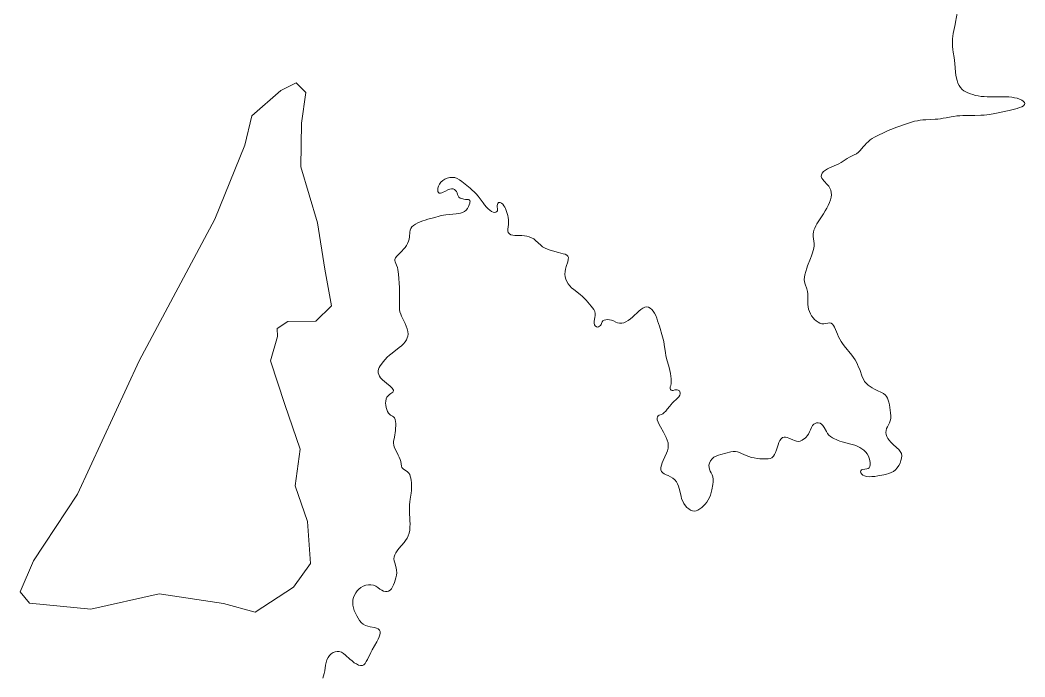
# Model space of a CAD drawing. Header units: metres. Extents: x 793723 to 812165, y 297650 to 314276.
# Drawn here: x 804470 to 805233, y 302964 to 303463 of the extents above; entities that cross this region are included whole.
import ezdxf

# ---------------------------------------------------------------- set-up
doc = ezdxf.new("R2010")
doc.units = ezdxf.units.M

msp = doc.modelspace()

# ---------------------------------------------------------------- linework, layer by layer
at = {"linetype": 'Continuous', "lineweight": 13}
for points in [[(805178.8, 303434.11), (805178.12, 303438.21), (805177.89, 303440.31), (805177.66, 303442.52), (805177.66, 303444.51), (805177.66, 303446.39), (805177.65, 303448.39), (805177.87, 303450.38), (805178.09, 303452.37), (805178.53, 303454.59), (805179.52, 303459.24), (805179.85, 303461.01), (805181.28, 303468.98)], [(805226.73, 303395.6), (805228.51, 303396.16), (805230.07, 303396.83), (805231.4, 303397.61), (805232.18, 303398.49), (805232.51, 303399.27), (805232.18, 303400.15), (805231.28, 303401.04), (805230.06, 303401.81), (805228.5, 303402.58), (805226.72, 303403.24), (805224.71, 303403.68), (805222.6, 303404.11), (805220.37, 303404.33), (805218.03, 303404.44), (805213.36, 303404.43), (805206.24, 303404.41), (805203.9, 303404.4), (805201.56, 303404.51), (805199.23, 303404.73), (805197, 303405.05), (805195, 303405.49), (805192.99, 303406.04), (805191.21, 303406.7), (805189.32, 303407.47), (805187.76, 303408.13), (805186.2, 303408.9), (805184.86, 303409.89), (805183.63, 303411.33), (805182.63, 303412.88), (805181.73, 303414.75), (805181.06, 303416.63), (805180.5, 303418.63), (805180.16, 303420.84), (805179.82, 303423.05), (805179.36, 303429.69), (805179.14, 303431.9), (805178.8, 303434.11)], [(805112.18, 303369.11), (805113.62, 303370.33), (805115.07, 303371.67), (805116.62, 303372.78), (805118.29, 303373.78), (805119.84, 303374.55), (805126.63, 303377.78), (805128.74, 303378.78), (805130.85, 303379.67), (805135.3, 303381.34), (805141.97, 303383.68), (805144.19, 303384.46), (805146.42, 303385.13), (805148.64, 303385.8), (805150.98, 303386.24), (805152.98, 303386.58), (805155.09, 303386.81), (805157.21, 303386.92), (805164.33, 303387.38), (805166.44, 303387.5), (805168.55, 303387.72), (805170.56, 303388.06), (805172.67, 303388.4), (805176.67, 303389.18), (805178.68, 303389.52), (805180.9, 303389.85), (805183.13, 303389.97), (805185.46, 303390.09), (805187.69, 303390.2), (805194.59, 303390.22), (805199.15, 303390.34), (805201.49, 303390.45), (805203.71, 303390.68), (805205.71, 303391.02), (805209.72, 303391.8), (805220.51, 303394.04), (805224.73, 303395.05), (805226.73, 303395.6)], [(805073.82, 303306.39), (805074.71, 303308.05), (805079.7, 303315.7), (805080.92, 303317.81), (805082.14, 303319.91), (805083.24, 303322.02), (805084.24, 303324.12), (805085.01, 303326.23), (805085.57, 303328.33), (805085.67, 303330.1), (805085.56, 303331.87), (805085.22, 303333.53), (805084.55, 303335.08), (805083.66, 303336.63), (805082.54, 303337.95), (805080.09, 303340.38), (805079.08, 303341.59), (805078.3, 303342.7), (805077.85, 303343.92), (805078.07, 303345.13), (805078.74, 303346.35), (805079.74, 303347.68), (805081.18, 303348.79), (805082.74, 303349.79), (805084.29, 303350.57), (805087.85, 303352.02), (805089.63, 303352.8), (805091.29, 303353.57), (805092.96, 303354.57), (805097.74, 303357.68), (805099.41, 303358.57), (805102.96, 303360.35), (805104.74, 303361.24), (805106.19, 303362.35), (805107.41, 303363.57), (805109.74, 303366.34), (805110.96, 303367.78), (805112.18, 303369.11)], [(804810.83, 303326.15), (804810.16, 303326.37), (804808.05, 303326.59), (804806.71, 303326.81), (804805.26, 303327.13), (804804.04, 303327.57), (804803.03, 303328.35), (804802.48, 303329.23), (804802.03, 303330.34), (804801.69, 303331.44), (804801.13, 303332.55), (804800.46, 303333.43), (804799.57, 303334.09), (804798.57, 303334.53), (804797.46, 303334.64), (804796.23, 303334.42), (804795.01, 303333.97), (804792.34, 303332.53), (804791.12, 303331.97), (804790.01, 303331.53), (804789.01, 303331.41), (804788.12, 303331.41), (804787.45, 303331.74), (804786.89, 303332.63), (804786.89, 303333.73), (804787.11, 303335.17), (804787.55, 303336.72), (804788.32, 303338.16), (804789.32, 303339.6), (804790.77, 303340.82), (804792.43, 303341.82), (804794.21, 303342.6), (804796.1, 303343.05), (804797.99, 303343.27), (804799.89, 303343.06), (804801.67, 303342.4), (804803.45, 303341.41), (804805.12, 303340.19)], [(804805.12, 303340.19), (804811.59, 303335.01), (804813.15, 303333.68), (804814.6, 303332.36), (804816.05, 303330.7), (804817.5, 303329.04), (804821.29, 303323.96), (804822.52, 303322.31), (804823.86, 303320.76), (804825.09, 303319.43), (804826.43, 303318.33), (804827.65, 303317.45), (804828.88, 303316.9), (804830.1, 303316.68), (804830.99, 303316.9), (804831.77, 303317.35), (804832.21, 303317.9), (804832.32, 303318.79), (804832.21, 303319.78), (804832.1, 303320.78), (804831.98, 303321.88), (804832.2, 303322.77), (804832.53, 303323.43), (804832.98, 303324.1), (804833.64, 303324.32), (804834.42, 303324.32), (804835.43, 303323.77), (804836.32, 303322.89), (804837.21, 303321.79), (804837.88, 303320.79), (804838.44, 303319.58), (804838.89, 303318.25), (804840.12, 303314.27), (804840.46, 303312.72), (804840.69, 303311.17), (804840.69, 303309.4), (804840.58, 303307.52), (804840.15, 303304.09)], [(804759.73, 303287.41), (804760.95, 303288.74), (804762.17, 303290.19), (804763.17, 303291.63), (804764.06, 303293.18), (804764.72, 303294.84), (804765.27, 303296.39), (804765.49, 303298.16), (804765.71, 303301.59), (804765.93, 303303.14), (804766.48, 303304.47), (804767.37, 303305.69), (804768.59, 303306.8), (804770.14, 303307.8), (804771.92, 303308.69), (804773.7, 303309.47), (804775.59, 303310.25), (804777.48, 303310.91), (804779.37, 303311.58), (804784.71, 303312.92), (804787.93, 303313.93), (804789.49, 303314.26), (804791.27, 303314.6), (804793.05, 303314.82), (804800.95, 303315.62), (804802.73, 303315.95), (804804.29, 303316.18), (804805.84, 303316.73), (804807.18, 303317.29), (804808.4, 303318.4), (804809.4, 303319.62), (804810.17, 303321.06), (804810.73, 303322.39), (804811.17, 303323.72), (804811.39, 303324.49), (804811.5, 303325.27), (804811.27, 303325.82), (804810.83, 303326.15)], [(804840.15, 303304.09), (804840.15, 303302.65), (804840.49, 303301.43), (804841.27, 303300.44), (804842.38, 303299.78), (804843.83, 303299.34), (804845.39, 303299.12), (804849.06, 303299.24), (804850.84, 303299.24), (804852.73, 303299.03), (804854.51, 303298.7), (804856.41, 303298.15), (804858.19, 303297.49), (804859.75, 303296.61), (804861.2, 303295.5), (804865.1, 303291.75), (804866.55, 303290.65), (804868.33, 303289.54), (804870.34, 303288.77), (804872.34, 303288), (804878.58, 303286.25), (804882.14, 303285.37), (804883.7, 303284.93), (804884.92, 303284.38), (804885.7, 303283.5), (804886.04, 303282.39), (804885.93, 303280.95), (804885.6, 303279.29), (804884.5, 303275.64), (804883.95, 303273.76), (804883.51, 303271.76), (804883.4, 303269.77), (804883.63, 303267.89), (804884.08, 303266.01), (804884.86, 303264.24), (804885.86, 303262.58), (804887.09, 303261.04), (804888.54, 303259.6)], [(805078.44, 303232.26), (805076.99, 303232.59), (805075.55, 303233.36), (805074.21, 303234.35), (805072.87, 303235.46), (805071.76, 303236.78), (805070.64, 303238.22), (805069.75, 303239.77), (805068.96, 303241.42), (805068.4, 303243.19), (805067.95, 303244.96), (805067.73, 303246.95), (805067.72, 303248.95), (805067.71, 303252.93), (805067.71, 303254.92), (805067.48, 303256.8), (805067.03, 303258.68), (805065.8, 303262.33), (805065.24, 303264.1), (805065.12, 303265.87), (805065.23, 303267.64), (805065.56, 303269.41), (805067, 303274.51), (805067.55, 303276.17), (805069.76, 303281.71), (805070.53, 303283.81), (805071.2, 303285.91), (805071.86, 303287.91), (805072.3, 303289.68), (805072.52, 303291.45), (805072.52, 303293.22), (805072.4, 303294.99), (805071.95, 303298.53), (805071.94, 303300.41), (805072.05, 303301.74), (805072.38, 303303.18), (805073.05, 303304.84), (805073.82, 303306.39)], [(804747.12, 303205.05), (804748.68, 303206.83), (804750.45, 303208.49), (804752.23, 303209.93), (804757.67, 303214.15), (804759.34, 303215.59), (804760.89, 303217.04), (804762.22, 303218.59), (804763.11, 303220.03), (804763.78, 303221.47), (804764.22, 303222.91), (804764.44, 303224.46), (804764.32, 303226.45), (804763.76, 303228.44), (804763.09, 303230.43), (804762.19, 303232.42), (804759.51, 303237.95), (804758.84, 303239.5), (804758.28, 303241.15), (804757.94, 303243.04), (804757.82, 303245.14), (804757.82, 303247.13), (804758.03, 303253.66), (804758.02, 303255.65), (804757.9, 303259.74), (804757.21, 303269.81), (804756.98, 303271.69), (804756.76, 303273.35), (804756.31, 303275.01), (804755.75, 303276.56), (804755.08, 303278), (804754.52, 303279.21), (804754.41, 303280.21), (804754.4, 303281.09), (804754.96, 303282.31), (804755.84, 303283.53), (804757.07, 303284.75), (804759.73, 303287.41)], [(804888.54, 303259.6), (804890.1, 303258.28), (804895.01, 303254.3), (804896.68, 303252.98), (804898.13, 303251.66), (804899.69, 303250.11), (804903.48, 303245.69), (804904.49, 303244.26), (804905.38, 303242.93), (804906.05, 303241.6), (804906.28, 303240.06), (804906.28, 303238.51), (804906.17, 303236.96), (804905.74, 303234.08), (804905.74, 303232.75), (804905.96, 303231.53), (804906.41, 303230.65), (804907.3, 303229.99), (804908.19, 303229.77), (804908.97, 303229.99), (804909.75, 303230.33), (804910.42, 303230.99), (804910.97, 303231.66), (804911.3, 303232.32), (804911.52, 303233.1), (804911.75, 303233.76), (804912.19, 303234.43), (804913.19, 303234.98), (804914.41, 303235.32), (804915.86, 303235.43), (804917.31, 303235.32), (804918.86, 303234.99), (804920.42, 303234.33), (804921.98, 303233.56), (804923.43, 303232.9), (804924.99, 303232.57), (804926.55, 303232.69), (804928.22, 303233.02)], [(804928.22, 303233.02), (804929.77, 303233.8), (804931.44, 303234.69), (804933.11, 303235.91), (804934.77, 303237.35), (804939.55, 303241.79), (804941.1, 303243.12), (804942.66, 303244.12), (804944.1, 303244.9), (804945.55, 303245.12), (804946.88, 303244.91), (804948.11, 303244.13), (804949.34, 303243.14), (804950.45, 303241.82), (804951.46, 303240.27), (804952.35, 303238.5), (804953.13, 303236.51), (804953.81, 303234.52), (804955.15, 303230.32), (804957.51, 303222.36), (804957.96, 303220.59), (804958.41, 303218.71), (804958.86, 303216.6), (804959.65, 303210.3), (804960.1, 303208.2), (804960.55, 303205.87), (804962.46, 303199.13), (804963.02, 303196.81), (804963.47, 303194.59), (804963.81, 303192.49), (804964.03, 303190.39), (804964.15, 303188.51), (804964.04, 303186.85), (804963.71, 303185.41), (804963.38, 303184.3), (804963.27, 303183.2), (804963.5, 303182.42), (804964.05, 303181.76)], [(805128.76, 303174.28), (805128.31, 303175.72), (805127.53, 303177.04), (805126.64, 303178.15), (805125.3, 303179.25), (805123.74, 303180.13), (805120.29, 303181.67), (805118.5, 303182.56), (805116.72, 303183.55), (805115.05, 303184.54), (805113.49, 303185.75), (805112.04, 303187.08), (805110.81, 303188.51), (805109.92, 303190.17), (805109.14, 303191.94), (805107.12, 303197.58), (805106.34, 303199.35), (805105.55, 303201.23), (805104.66, 303203), (805103.65, 303204.76), (805102.43, 303206.64), (805101.09, 303208.52), (805095.39, 303215.48), (805094.17, 303217.14), (805093.05, 303218.79), (805092.04, 303220.56), (805091.04, 303222.44), (805090.26, 303224.32), (805088.69, 303227.86), (805088.02, 303229.52), (805087.24, 303230.84), (805086.45, 303231.95), (805085.45, 303232.72), (805084.34, 303232.94), (805083, 303232.71), (805081.45, 303232.49), (805080, 303232.15), (805078.44, 303232.26)], [(804753.45, 303161.69), (804752.67, 303162.24), (804751.11, 303163.01), (804750.33, 303163.56), (804749.55, 303164.45), (804748.88, 303165.66), (804748.21, 303167.1), (804747.76, 303168.76), (804747.42, 303170.42), (804747.31, 303172.08), (804747.42, 303173.63), (804747.75, 303175.18), (804748.41, 303176.51), (804749.3, 303177.62), (804750.3, 303178.61), (804751.3, 303179.39), (804752.74, 303180.39), (804753.19, 303180.83), (804753.41, 303181.39), (804753.3, 303181.94), (804752.96, 303182.6), (804752.29, 303183.38), (804751.51, 303184.26), (804750.62, 303185.14), (804749.61, 303186.03), (804746.49, 303188.45), (804744.93, 303189.78), (804743.59, 303191.21), (804742.7, 303192.43), (804742.14, 303193.76), (804741.69, 303195.08), (804741.69, 303196.41), (804741.91, 303197.74), (804742.46, 303198.96), (804743.24, 303200.29), (804744.13, 303201.62), (804745.57, 303203.39), (804747.12, 303205.05)], [(804964.05, 303181.76), (804964.83, 303181.54), (804965.5, 303181.54), (804966.95, 303181.99), (804967.73, 303182.1), (804968.62, 303182.1), (804969.51, 303181.77), (804970.29, 303181.33), (804970.73, 303180.67), (804970.96, 303179.89), (804970.85, 303179.01), (804970.63, 303178.01), (804969.85, 303176.9), (804968.85, 303175.79), (804965.08, 303172.13), (804963.75, 303170.8), (804962.97, 303169.81), (804961.08, 303167.37), (804959.97, 303165.93), (804958.86, 303164.82), (804957.75, 303163.93), (804956.86, 303163.48), (804954.97, 303162.93), (804954.31, 303162.48), (804953.64, 303161.71), (804953.42, 303160.71), (804953.53, 303159.27), (804954.21, 303157.61), (804954.99, 303155.84), (804955.99, 303153.96), (804958.23, 303149.99), (804959.35, 303148), (804960.35, 303145.9), (804961.14, 303143.91), (804961.81, 303141.81), (804961.92, 303139.7), (804961.71, 303137.82), (804961.27, 303135.94)], [(805116.43, 303116.27), (805118.66, 303116.49), (805120.99, 303116.83), (805125.44, 303117.61), (805127.55, 303118.06), (805129.33, 303118.62), (805131.11, 303119.29), (805132.67, 303120.18), (805134.22, 303121.51), (805135.67, 303123.06), (805136.77, 303124.83), (805137.77, 303126.61), (805138.44, 303128.49), (805138.88, 303130.37), (805139.1, 303132.14), (805138.76, 303133.91), (805137.97, 303135.46), (805136.75, 303136.89), (805135.3, 303138.22), (805132.18, 303140.98), (805130.73, 303142.3), (805129.39, 303143.85), (805128.38, 303145.29), (805127.71, 303146.83), (805127.26, 303148.27), (805127.04, 303149.82), (805127.14, 303151.26), (805127.59, 303152.81), (805128.25, 303154.14), (805129.8, 303157.02), (805130.35, 303158.57), (805130.68, 303160.45), (805130.68, 303162.44), (805130.56, 303164.55), (805130.34, 303166.65), (805129.66, 303170.74), (805129.21, 303172.73), (805128.76, 303174.28)], [(804766.72, 303103.85), (804766.93, 303105.84), (804767.04, 303107.83), (804767.04, 303109.82), (804766.92, 303111.81), (804766.81, 303113.47), (804766.58, 303115.02), (804766.13, 303116.57), (804765.68, 303117.79), (804765.01, 303118.89), (804764.01, 303119.88), (804763.01, 303120.66), (804761.78, 303121.43), (804760.78, 303122.2), (804760.22, 303122.75), (804759.77, 303123.31), (804759.44, 303124.3), (804758.98, 303127.73), (804758.42, 303129.28), (804757.75, 303130.94), (804756.97, 303132.59), (804755.29, 303135.91), (804754.4, 303137.68), (804753.84, 303138.89), (804753.5, 303140.22), (804753.28, 303141.55), (804753.38, 303142.99), (804754.16, 303146.31), (804754.49, 303147.86), (804754.7, 303149.52), (804754.81, 303151.18), (804754.92, 303153.06), (804755.03, 303154.83), (804755.02, 303156.49), (804754.8, 303158.15), (804754.57, 303159.59), (804754.01, 303160.81), (804753.45, 303161.69)], [(805039.17, 303130.03), (805040.51, 303130.59), (805041.62, 303131.7), (805042.5, 303133.03), (805043.28, 303134.69), (805043.94, 303136.57), (805045.16, 303140.34), (805045.71, 303142.11), (805046.49, 303143.66), (805047.48, 303144.99), (805048.48, 303145.88), (805049.71, 303146.32), (805050.93, 303146.33), (805052.16, 303146), (805053.49, 303145.45), (805056.28, 303144.12), (805057.73, 303143.57), (805059.28, 303143.14), (805060.73, 303143.03), (805062.07, 303143.25), (805063.4, 303143.81), (805064.62, 303144.59), (805065.73, 303145.47), (805066.62, 303146.25), (805067.4, 303147.14), (805068.4, 303148.58), (805069.06, 303150.24), (805069.84, 303151.9), (805070.5, 303153.56), (805071.39, 303155), (805072.27, 303156), (805073.27, 303156.67), (805074.39, 303157.11), (805075.72, 303157.12), (805077.06, 303156.79), (805078.17, 303156.02), (805079.29, 303155.02), (805080.29, 303153.59)], [(805080.29, 303153.59), (805081.86, 303150.49), (805082.64, 303148.94), (805083.75, 303147.62), (805084.98, 303146.62), (805086.54, 303145.74), (805090.89, 303143.76), (805092.11, 303143.21), (805093.78, 303142.66), (805099.46, 303141.24), (805101.46, 303140.69), (805103.36, 303140.03), (805105.25, 303139.26), (805107.14, 303138.38), (805108.82, 303137.38), (805110.38, 303136.28), (805111.71, 303134.96), (805112.83, 303133.52), (805113.72, 303131.86), (805114.28, 303130.2), (805114.73, 303128.43), (805114.96, 303126.77), (805115.07, 303125.34), (805114.86, 303124.01), (805114.3, 303123.01), (805113.52, 303122.57), (805112.63, 303122.23), (805109.52, 303121.78), (805108.63, 303121.34), (805107.96, 303120.78), (805107.85, 303120.01), (805108.08, 303119.12), (805108.64, 303118.24), (805109.53, 303117.36), (805110.75, 303116.81), (805112.42, 303116.37), (805114.32, 303116.15), (805116.43, 303116.27)], [(804961.27, 303135.94), (804960.49, 303134.17), (804957.94, 303128.63), (804957.17, 303126.86), (804956.62, 303124.97), (804956.29, 303123.2), (804956.29, 303121.54), (804956.74, 303120.22), (804957.63, 303119.22), (804958.86, 303118.45), (804960.31, 303117.68), (804961.87, 303117.02), (804963.65, 303116.14), (804965.32, 303115.03), (804966.88, 303113.82), (804968.22, 303112.38), (804969, 303110.84), (804969.67, 303109.07), (804970.23, 303107.19), (804971.58, 303101.44), (804972.03, 303099.45), (804972.81, 303097.68), (804973.71, 303095.91), (804974.83, 303094.25), (804976.05, 303092.93), (804977.39, 303091.82), (804978.73, 303090.94), (804980.18, 303090.28), (804981.62, 303090.06), (804983.07, 303090.29), (804984.4, 303090.84), (804985.85, 303091.73), (804987.29, 303092.84), (804988.62, 303094.06), (804989.96, 303095.39), (804991.07, 303096.94), (804992.17, 303098.61), (804993.17, 303100.38)], [(804993.17, 303100.38), (804993.84, 303102.26), (804994.39, 303104.26), (804994.83, 303106.14), (804995.6, 303110.23), (804995.82, 303112.34), (804995.92, 303114.33), (804995.7, 303116.1), (804995.25, 303117.65), (804994.46, 303119.08), (804993.79, 303120.52), (804993.12, 303121.96), (804992.79, 303123.29), (804992.78, 303124.95), (804993.22, 303126.61), (804994, 303128.27), (804995.11, 303129.71), (804996.44, 303130.93), (804998.11, 303131.82), (804999.89, 303132.6), (805001.67, 303133.15), (805009.23, 303135.05), (805011.01, 303135.39), (805012.79, 303135.39), (805014.35, 303135.06), (805015.91, 303134.52), (805017.47, 303133.85), (805021.03, 303132.2), (805022.92, 303131.54), (805025.04, 303130.88), (805027.15, 303130.45), (805029.38, 303130.12), (805031.38, 303129.9), (805033.39, 303129.8), (805034.61, 303129.69), (805035.95, 303129.69), (805037.62, 303129.81), (805039.17, 303130.03)], [(804745.85, 303029.43), (804747.19, 303029.1), (804748.53, 303029.11), (804749.64, 303029.33), (804750.75, 303030.11), (804751.75, 303031.22), (804752.64, 303032.66), (804753.41, 303034.21), (804754.07, 303035.98), (804754.63, 303037.75), (804755.18, 303039.64), (804755.62, 303041.52), (804755.84, 303043.4), (804755.72, 303045.28), (804755.38, 303047.16), (804754.26, 303050.81), (804753.93, 303052.36), (804753.7, 303053.91), (804753.81, 303055.35), (804754.25, 303057.01), (804755.14, 303058.56), (804756.13, 303060.11), (804757.35, 303061.66), (804761.35, 303066.32), (804762.57, 303067.87), (804763.68, 303069.64), (804764.56, 303071.42), (804765.23, 303073.52), (804765.67, 303075.74), (804765.88, 303077.95), (804765.99, 303080.38), (804765.87, 303082.71), (804765.63, 303090.01), (804765.63, 303092.33), (804765.62, 303094.77), (804765.73, 303097.09), (804765.95, 303099.31), (804766.72, 303103.85)], [(804742.6, 302994.79), (804743.04, 302996.34), (804743.26, 302997.67), (804743.14, 302998.89), (804742.81, 302999.88), (804741.8, 303000.76), (804740.58, 303001.31), (804739.02, 303001.75), (804735.57, 303002.41), (804733.79, 303002.85), (804732.12, 303003.4), (804730.44, 303004.28), (804729, 303005.49), (804727.66, 303007.04), (804726.54, 303008.81), (804725.42, 303010.69), (804724.53, 303012.68), (804723.63, 303014.67), (804722.96, 303016.77), (804722.51, 303018.76), (804722.39, 303020.86), (804722.61, 303022.74), (804723.05, 303024.51), (804723.83, 303026.29), (804724.83, 303028.06), (804725.82, 303029.61), (804727.16, 303030.94), (804728.6, 303032.16), (804730.38, 303033.16), (804732.27, 303033.83), (804734.27, 303034.17), (804736.27, 303034.17), (804738.06, 303033.84), (804739.84, 303033.07), (804741.4, 303032.08), (804742.96, 303030.98), (804744.52, 303030.09), (804745.85, 303029.43)], [(804699.71, 302963.49), (804700.71, 302967.03), (804701.15, 302969.02), (804701.81, 302973.23), (804702.25, 302975.33), (804702.8, 302977.21), (804703.68, 302978.99), (804704.68, 302980.54), (804706.02, 302981.76), (804707.46, 302982.76), (804709.02, 302983.43), (804710.68, 302983.76), (804712.24, 302983.65), (804713.91, 302983.1), (804715.47, 302982.11), (804717.03, 302980.79), (804720.27, 302977.81), (804721.94, 302976.48), (804723.61, 302975.16), (804725.28, 302974.17), (804726.84, 302973.29), (804728.4, 302972.96), (804729.74, 302972.96), (804730.85, 302973.63), (804731.85, 302974.63), (804732.74, 302975.96), (804733.51, 302977.51), (804736.17, 302982.82), (804737.28, 302984.93), (804740.82, 302991.02), (804741.82, 302992.91), (804742.6, 302994.79)]]:
    msp.add_lwpolyline(points, dxfattribs=at)
msp.add_lwpolyline([(804659.99, 303204.19), (804670.86, 303171.02), (804682.63, 303137.18), (804678.68, 303109.4), (804687.98, 303082.31), (804690.39, 303050.33), (804677.41, 303032.38), (804648.41, 303013.39), (804624.25, 303019.97), (804575.49, 303027.38), (804523.78, 303015.76), (804477.03, 303020.19), (804470, 303028.91), (804480.07, 303052.29), (804513.56, 303103.04), (804560.4, 303204.07), (804617.8, 303311.66), (804640.48, 303367.81), (804645.88, 303389.96), (804667.98, 303409.26), (804679.54, 303414.93), (804686.9, 303407.76), (804683.51, 303384.29), (804683.14, 303351.31), (804695.81, 303308.74), (804701.34, 303273.67), (804706.41, 303245.91), (804694.53, 303234.26), (804673.28, 303233.99), (804665.17, 303228.55), (804665.41, 303222.46)], close=True, dxfattribs=at)

doc.saveas('drawing.dxf')
